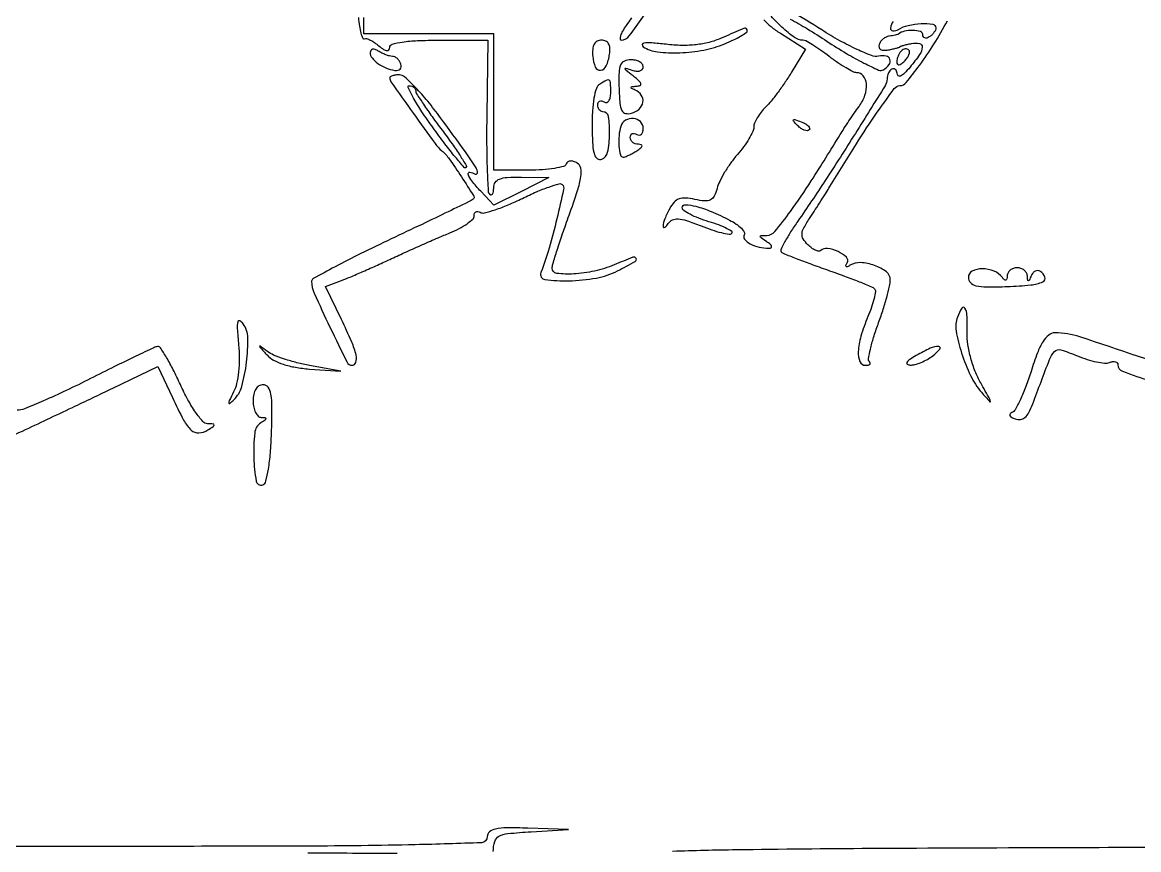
# Model space of a CAD drawing. Extents: x 23 to 255, y 40 to 184.
# Drawn here: x 74.74 to 89.27, y 134.98 to 145.74 of the extents above; entities that cross this region are included whole.
import ezdxf

# ---------------------------------------------------------------- set-up
doc = ezdxf.new("R2010")
doc.units = 0
doc.header["$MEASUREMENT"] = 0

msp = doc.modelspace()

# ---------------------------------------------------------------- linework, layer by layer
for points in [[(207.919475, 175.632891, 0.000007), (191.762556, 175.634099, 0.00002), (173.0434, 175.634494, 0.000013), (151.49745, 175.633531)], [(95.69618, 156.092772, 0.000016), (95.717608, 153.083264, 0.196413)], [(82.671271, 145.803404, -0.011491), (82.601789, 145.70235, 0.023851), (82.554201, 145.629337, 0.051327), (82.526401, 145.568298, 0.10097), (82.521454, 145.528462, 0.396736), (82.538131, 145.513304, 0.235569), (82.642145, 145.567505, 0.004829), (82.992865, 146.060793, 0.00647)], [(84.736572, 145.78701, -0.01427), (84.960843, 145.659113, -0.009213), (85.21337, 145.498941, 0.011569), (85.467199, 145.339615, 0.017559), (85.695542, 145.214193, 0.012424), (85.886196, 145.123896, 0.247646), (85.948489, 145.128141, 0.089503), (86.02296, 145.195069, 0.256294), (86.033568, 145.26149, 0.267089), (85.983584, 145.304053, 0.093685), (85.885707, 145.303717, -0.140497), (85.795107, 145.311794, -0.016266), (85.605355, 145.392156, -0.018544), (85.381687, 145.505833, -0.014144), (85.145457, 145.646025, 0.00764), (84.736201, 145.896152, 0.054698)], [(79.117043, 145.806332, 0.016485), (79.130724, 145.693717, 0.029559), (79.150406, 145.602695, 0.03307), (79.172601, 145.539586, 0.420708), (79.193747, 145.531382, -0.186627), (79.22202, 145.533007, -0.035933), (79.270472, 145.513461, -0.033832), (79.326835, 145.480972, -0.025549), (79.384097, 145.438191, 0.026724), (79.445244, 145.392732, 0.109386), (79.488129, 145.3762, 0.269847), (79.513314, 145.386175, 0.1682), (79.524, 145.417041, -0.334428), (79.555693, 145.459126, -0.033062), (79.687347, 145.487704, -0.026773), (79.885078, 145.50637, -0.010148), (80.162431, 145.512), (80.800862, 145.512), (80.787331, 144.5346, 0.005028), (80.785898, 144.156243, 0.007748), (80.79302, 143.829066, 0.003271), (80.805186, 143.551501, 0.185861), (80.8257, 143.5053, 0.232761), (80.845195, 143.498666, 0.232559), (80.862354, 143.510064, 0.097031), (80.874033, 143.543722, 0.035148), (80.8776, 143.5944, -0.147144), (80.897975, 143.662134, -0.157637), (80.951895, 143.70518, -0.07738), (81.054732, 143.72673, -0.016678), (81.23715, 143.730152), (81.5967, 143.724904), (81.237609, 143.544507), (80.878518, 143.36411), (80.708859, 143.546218, -0.018741), (80.592975, 143.680348, -0.091087), (80.545574, 143.768493, -0.548292), (80.5669, 143.794262, -0.107909), (80.636871, 143.769621, 0.578752), (80.665712, 143.785217, 0.14528), (80.647762, 143.85195, 0.01853), (80.508885, 144.060101, 0.002256), (80.185388, 144.50385, 0.013635), (80.019219, 144.717201, 0.019231), (79.858968, 144.897196, 0.015734), (79.718988, 145.033868, 0.18765), (79.649753, 145.0608, 0.028624), (79.601571, 145.058039, 0.044806), (79.56094, 145.049633, 0.056072), (79.532512, 145.037426, 0.269551), (79.524, 145.022784, 0.15533), (79.541124, 144.968994, 0.001005), (79.833766, 144.557694, 0.002272), (80.113762, 144.169578, 0.057773), (80.202084, 144.0738, -0.060949), (80.299709, 143.966581, -0.010079), (80.457081, 143.734906, -0.004007), (80.617207, 143.484267, -0.359734), (80.611879, 143.443556, -0.07447), (80.585371, 143.425368, -0.000352), (80.285996, 143.280021, -0.001635), (79.944606, 143.115948, -0.001032), (79.54515, 142.926584, 0.004655), (79.147856, 142.734707, 0.007484), (78.813228, 142.562955, 0.002459), (78.529809, 142.410292, 0.274551), (78.5088, 142.374915, 0.106062), (78.542163, 142.219405, 0.006231), (78.747138, 141.778449, 0.003344), (78.970508, 141.321044, 0.284804), (79.033493, 141.282, 0.331088), (79.08443, 141.319882, 0.130669), (79.087395, 141.412471, 0.046156), (79.030248, 141.584863, 0.009285), (78.895101, 141.878838), (78.689202, 142.305647), (78.89924, 142.385503, 0.009661), (79.008855, 142.429621, 0.002774), (79.176833, 142.502133, 0.00279), (79.365424, 142.586044, 0.002964), (79.54929, 142.6704, -0.002863), (79.740957, 142.758383, -0.002138), (79.953239, 142.853269, -0.002161), (80.154035, 142.940957, -0.004925), (80.30655, 143.005003, 0.023707), (80.428049, 143.061481, 0.032798), (80.530608, 143.124093, 0.034359), (80.604555, 143.184182, 0.207852), (80.6238, 143.228476, -0.093717), (80.629867, 143.260559, -0.172029), (80.647085, 143.280409, -0.17362), (80.672829, 143.284875, -0.095671), (80.703067, 143.273396, 0.204232), (80.75683, 143.265235, 0.016614), (80.896603, 143.30626, 0.020216), (81.065445, 143.369649, 0.014101), (81.250602, 143.454068, -0.01193), (81.433661, 143.538491, -0.018453), (81.595908, 143.601675, -0.013212), (81.729374, 143.644138, -0.273265), (81.768543, 143.634057, -0.256687), (81.787694, 143.568172, -0.004347), (81.699256, 143.187629, -0.011568), (81.597197, 142.804251, -0.019311), (81.491568, 142.48755, 0.481107), (81.544437, 142.398606, 0.040281), (81.852088, 142.381006, 0.038591), (82.214485, 142.417556, 0.075038), (82.489201, 142.510873, 0.006311), (82.718989, 142.6334, 0.416677), (82.730185, 142.672527, 0.373841), (82.689067, 142.687276, 0.006165), (82.445417, 142.588983, -0.044095), (82.189494, 142.507668, -0.041576), (81.918155, 142.470424, -0.044261), (81.698916, 142.478136, -0.378451), (81.639, 142.545958, -0.074062), (81.647027, 142.599852, -0.003274), (81.703474, 142.780882, -0.005471), (81.7744, 142.995091, -0.003876), (81.858485, 143.23398, 0.007518), (81.969417, 143.556625, 0.040434), (82.012674, 143.73706, 0.08865), (82.010217, 143.846902, 0.206784), (81.964235, 143.913111, 0.059167), (81.917651, 143.934915, 0.099946), (81.875006, 143.940071, 0.134161), (81.842118, 143.928229, 0.157992), (81.8223, 143.901889, -0.250781), (81.787708, 143.869811, -0.022383), (81.667773, 143.844055, -0.024973), (81.513478, 143.825944, -0.016728), (81.33585, 143.82), (80.8776, 143.82), (80.8776, 144.7083), (80.8776, 145.5966), (80.0316, 145.5966), (79.1856, 145.5966), (79.1856, 145.8081)], [(84.390397, 145.778361, 0.039578), (84.486505, 145.688542, 0.027239), (84.608073, 145.602119), (84.933206, 145.396668), (84.751802, 145.094784, -0.013261), (84.671035, 144.96811, -0.010884), (84.578331, 144.837121, -0.011036), (84.48782, 144.720435, -0.028403), (84.415999, 144.641554, 0.032852), (84.356913, 144.575491, 0.0328), (84.306955, 144.502223, 0.034656), (84.272157, 144.432618, 0.098895), (84.2616, 144.379763, -0.112088), (84.248445, 144.321821, -0.023453), (84.19883, 144.229554, -0.023501), (84.129714, 144.125718, -0.020336), (84.047914, 144.023509, 0.023874), (83.962408, 143.915108, 0.020047), (83.882191, 143.79268, 0.020517), (83.817936, 143.674761, 0.051222), (83.783822, 143.582888, -0.049699), (83.747057, 143.482945, -0.166312), (83.698562, 143.434063, -0.138894), (83.624377, 143.420276, -0.030991), (83.495791, 143.440268, 0.036814), (83.37398, 143.457758, 0.103167), (83.289009, 143.446079, 0.122122), (83.224282, 143.403186, 0.062862), (83.167683, 143.323392, 0.025958), (83.104812, 143.189669, 0.074371), (83.080557, 143.090178, 0.636136), (83.102439, 143.077407, 0.100524), (83.149802, 143.126684, -0.142009), (83.203344, 143.17397, -0.129674), (83.275882, 143.187425, -0.063734), (83.386517, 143.16479, -0.012878), (83.575017, 143.094944, 0.014939), (83.714528, 143.043902, 0.022178), (83.839693, 143.008383, 0.018565), (83.941544, 142.988262, 0.240299), (83.977246, 142.999846, 0.468802), (83.975009, 143.024265, 0.034053), (83.908634, 143.063566, 0.028608), (83.807296, 143.107528, 0.015256), (83.677636, 143.150727, -0.019077), (83.54483, 143.196105, -0.02833), (83.432824, 143.246667, -0.027396), (83.35007, 143.295764, -0.25017), (83.331, 143.331492, -0.426236), (83.372049, 143.370897, -0.053472), (83.507898, 143.350683, -0.036397), (83.705308, 143.283656, -0.017653), (83.947116, 143.171179, -0.030398), (84.034091, 143.120049, -0.049036), (84.100283, 143.065392, -0.06502), (84.138507, 143.015394, -0.275798), (84.137952, 142.979262, 0.325376), (84.142228, 142.92278, 0.093083), (84.214645, 142.864165, 0.066355), (84.331218, 142.81998, 0.060799), (84.458869, 142.806095, 0.121886), (84.486731, 142.813379, 0.364331), (84.4934, 142.830382, 0.13881), (84.475443, 142.856582, 0.030096), (84.4308, 142.8894, -0.007736), (84.35635, 142.939163, -0.251714), (84.346782, 142.957862, -0.39065), (84.358514, 142.97008, -0.012699), (84.432487, 142.972705, 0.221157), (84.5364, 143.02231, 0.015413), (84.739825, 143.284808, 0.0153), (85.009603, 143.680956, 0.004923), (85.385719, 144.284329, -0.007582), (85.435216, 144.362798, -0.003757), (85.500268, 144.460927, -0.003727), (85.569263, 144.561694, -0.005451), (85.631623, 144.649278, 0.073664), (85.708339, 144.795715, 0.101891), (85.727868, 144.942315, 0.151218), (85.687095, 145.047181, 0.228828), (85.600504, 145.089, -0.119204), (85.554016, 145.100243, -0.014612), (85.461707, 145.151128, -0.016627), (85.354142, 145.21951, -0.013021), (85.24202, 145.3005, 0.010194), (85.131198, 145.381508, 0.013773), (85.027597, 145.449872, 0.010753), (84.939392, 145.502056, 0.12889), (84.901458, 145.512, -0.156173), (84.791943, 145.547062, -0.02986), (84.627357, 145.67999, -0.028494), (84.487732, 145.822625, -0.463162)], [(86.076128, 145.757343, 0.136171), (86.041093, 145.668902, 0.432167), (86.071422, 145.633571, 0.151936), (86.14395, 145.652553, -0.08422), (86.271298, 145.704825, -0.044826), (86.44067, 145.727289, -0.045107), (86.58945, 145.72016, -0.374339), (86.6304, 145.673128, -0.103373), (86.62428, 145.643843, -0.051715), (86.605549, 145.610774, -0.048211), (86.578162, 145.579234, -0.051502), (86.5458, 145.5543, -0.07393), (86.513439, 145.540389, -0.150443), (86.486051, 145.541492, -0.187948), (86.467946, 145.557068, -0.122805), (86.4612, 145.584121, 0.339271), (86.431146, 145.623316, 0.059084), (86.33268, 145.637637, 0.054867), (86.220892, 145.628311, 0.121991), (86.14395, 145.592498, -0.098175), (86.130134, 145.585258, -0.015113), (86.10002, 145.577351, -0.016379), (86.06344, 145.570173, -0.01357), (86.0241, 145.564875, 0.085113), (85.983901, 145.553465, 0.061949), (85.944703, 145.528335, 0.061205), (85.91238, 145.493964, 0.077827), (85.892411, 145.455333, 0.151357), (85.891634, 145.418908, 0.193238), (85.912066, 145.392631, 0.125897), (85.953883, 145.380712, 0.053796), (86.012261, 145.38541, 0.00766), (86.070855, 145.397478, 0.012423), (86.120204, 145.409725, 0.006121), (86.160612, 145.421361, 0.330889), (86.1651, 145.4274, -0.329416), (86.169561, 145.433436, -0.006487), (86.20859, 145.444868, -0.012803), (86.256392, 145.456889, -0.007903), (86.31315, 145.468687, -0.095842), (86.417284, 145.468483, -0.375666), (86.453525, 145.421694, -0.138722), (86.420021, 145.325563, -0.020889), (86.294815, 145.161822, -0.019535), (86.221791, 145.080822, -0.089495), (86.170455, 145.044207, -0.307056), (86.140452, 145.048888, -0.20185), (86.125615, 145.08195, 0.201365), (86.103409, 145.131554, 0.328474), (86.059688, 145.136726, 0.157142), (86.012818, 145.085607, 0.108), (85.9959, 145.008197, -0.139872), (85.970571, 144.919424, -0.001153), (85.583597, 144.299696, -0.004633), (85.19013, 143.685506, -0.007015), (84.835408, 143.159203, 0.01099), (84.741004, 143.016705, 0.017591), (84.667493, 142.890648, 0.011814), (84.614517, 142.786136, 0.317825), (84.619499, 142.757101, 0.101186), (84.650865, 142.736384, 0.002509), (84.811513, 142.672776, 0.005315), (85.001908, 142.600814, 0.003583), (85.220638, 142.522562, -0.004519), (85.440058, 142.443599, -0.006508), (85.632661, 142.369451, -0.003667), (85.793387, 142.303788, -0.097865), (85.831642, 142.278158, -0.235526), (85.843308, 142.243278, -0.0223), (85.826294, 142.152073, -0.024788), (85.794137, 142.039651, -0.016906), (85.747056, 141.915312, 0.026019), (85.655436, 141.659366, 0.059927), (85.620495, 141.458246, 0.109912), (85.641996, 141.330416, 0.30529), (85.7139, 141.282, 0.047017), (85.748586, 141.285269, 0.139809), (85.769717, 141.29589, 0.260373), (85.77482, 141.311402, 0.149541), (85.765316, 141.329284, -0.244714), (85.7535, 141.366762, -0.013453), (85.778946, 141.491333, -0.018352), (85.820199, 141.643282, -0.012158), (85.878116, 141.81454, 0.009373), (85.939403, 141.99249, 0.010692), (85.991175, 142.165004, 0.009926), (86.028966, 142.312808, 0.057681), (86.0382, 142.392584, 0.232794), (85.987065, 142.49646, 0.077156), (85.833955, 142.580484, 0.072831), (85.651899, 142.617862, 0.153863), (85.513638, 142.582817, -0.033978), (85.478758, 142.564407, -0.296473), (85.462282, 142.567045, -0.320841), (85.458876, 142.58266, -0.036854), (85.476457, 142.616438, 0.356345), (85.467013, 142.688082, 0.081149), (85.35782, 142.761693, 0.070665), (85.220127, 142.802801, 0.237951), (85.133453, 142.774253, -0.236749), (85.106975, 142.765465, -0.070689), (85.064923, 142.777814, -0.054058), (85.015104, 142.807324, -0.035668), (84.96475, 142.850964, -0.059598), (84.905164, 142.926743, -0.160044), (84.889725, 142.992712, -0.105759), (84.914205, 143.072345, -0.018624), (84.995972, 143.206848, 0.002224), (85.06241, 143.308472, 0.001659), (85.134817, 143.421126, 0.001676), (85.202356, 143.527763, 0.003815), (85.252481, 143.608863, -0.004656), (85.596312, 144.163076, -0.010577), (85.868815, 144.573834, -0.006329), (86.089002, 144.882546, -0.235843), (86.163413, 144.920847, 0.221882), (86.245528, 144.960394, 0.013252), (86.418257, 145.183514, 0.018841), (86.605209, 145.459973, 0.015896), (86.782295, 145.765611, -0.01315)], [(90.030931, 141.137709, 0.001757), (88.503787, 141.652545, 0.081768), (88.180079, 141.704277, 0.171335), (88.098974, 141.675215, 0.083877), (88.025649, 141.591609, 0.048437), (87.952509, 141.442423, 0.014217), (87.869602, 141.200844, -0.01404), (87.802818, 141.00602, -0.019767), (87.731667, 140.836717, -0.016401), (87.664208, 140.703971, -0.188712), (87.62008, 140.667193, 0.141657), (87.596628, 140.651039, 0.299546), (87.594433, 140.630026, 0.141779), (87.616985, 140.606283, 0.040779), (87.66312, 140.584115, 0.12382), (87.730493, 140.57599, 0.146749), (87.788887, 140.601912, 0.094735), (87.841208, 140.667588, 0.031737), (87.891493, 140.780089, -0.001963), (88.10892, 141.356324, -0.097224), (88.173239, 141.459241, -0.285826), (88.25765, 141.481839, -0.025144), (88.475128, 141.403561, 0.022643), (88.599454, 141.358108, 0.025919), (88.721942, 141.326388, 0.026355), (88.827221, 141.310598, 0.116164), (88.888978, 141.318993, -0.056841), (88.93118, 141.329897, -0.101413), (88.966822, 141.327654, -0.147929), (88.990207, 141.313035, -0.181544), (88.9992, 141.289083, 0.314329), (89.058975, 141.203394, 0.013155), (89.43071, 141.077605, 0.015349)], [(74.01499, 140.084629, 0.000804), (74.746327, 140.426858, 0.000881), (75.394986, 140.733069, 0.001616), (75.92228, 140.985213), (76.50826, 141.267751), (76.696135, 140.862242, 0.013098), (76.842567, 140.566733, 0.086617), (76.943108, 140.436934, 0.202509), (77.041372, 140.402249, 0.126611), (77.159239, 140.440287, 0.009323), (77.229011, 140.486269, 0.260351), (77.238348, 140.505111, 0.374305), (77.226149, 140.517802, 0.014147), (77.1552, 140.522101, -0.207976), (77.092242, 140.551921, -0.027365), (76.999055, 140.671095, -0.027603), (76.898013, 140.83453, -0.018595), (76.800344, 141.030997, 0.011204), (76.708047, 141.223752, 0.017592), (76.619333, 141.384551, 0.011983), (76.540305, 141.509683, 0.290395), (76.504244, 141.525713, 0.073468), (76.456083, 141.511151, 0.001409), (76.22003, 141.399122, 0.003379), (75.945326, 141.265511, 0.002253), (75.6324, 141.108927, -0.006426), (75.313566, 140.952701, -0.008624), (75.020471, 140.819871, -0.006297), (74.773029, 140.716515, -0.085686), (74.677838, 140.696014, 0.068306)], [(80.870921, 134.953928, -0.062591), (80.891548, 135.086588, -0.204789), (80.946405, 135.153975, -0.096732), (81.062168, 135.188606, -0.008787), (81.36405, 135.212882), (81.8505, 135.243407), (81.32175, 135.259403, 0.009381), (81.04815, 135.262545, 0.049909), (80.899609, 135.246589, 0.119509), (80.822102, 135.20966, 0.22579), (80.793, 135.1485, -0.402901), (80.717374, 135.069883, -0.003919), (79.856503, 135.043239, -0.005179), (78.453738, 135.025361, -0.000596), (75.300919, 135.0216, 0.000875), (73.18581, 135.017899, 0.001407), (71.382828, 135.006516, 0.000222), (69.785132, 134.991222, 0.089334), (69.675019, 134.970249, 0.18689)], [(91.903364, 135.017614, -0.000504), (88.17435, 135.003414, 0.00075), (85.779902, 134.993114, 0.00189), (84.035956, 134.976404, 0.005113), (83.204079, 134.956778, 0.967788)], [(78.45945, 134.937, -0.002016), (79.61934, 134.932323, -0.009169)]]:
    msp.add_lwpolyline(points, format="xyb")
for points in [[(83.8386, 145.538309, -0.039492), (83.681071, 145.483967, -0.035674), (83.511504, 145.452775, -0.032744), (83.325732, 145.444384, -0.023888), (83.1195, 145.45845, 0.008715), (82.933668, 145.476801, 0.047127), (82.832375, 145.475465, 0.335363), (82.810751, 145.455137, 0.301412), (82.8234, 145.426535, 0.113517), (83.009517, 145.360102, 0.03837), (83.298893, 145.348499, 0.037861), (83.612228, 145.383839, 0.051992), (83.883617, 145.465383, 0.012653), (83.996044, 145.515736, 0.019187), (84.090819, 145.565651, 0.014398), (84.164169, 145.610817, 0.252702), (84.177, 145.634583, 0.182276), (84.167191, 145.660596, 0.289392), (84.145097, 145.667098, 0.032725), (84.089986, 145.647442, 0.000773)], [(82.166072, 145.299625, 0.078594), (82.19997, 145.160767, 0.338214), (82.269057, 145.121007, 0.265213), (82.342334, 145.176544, 0.064506), (82.385134, 145.328277, 0.049621), (82.388905, 145.408563, 0.117074), (82.372142, 145.465713, 0.15437), (82.335373, 145.499699, 0.110384), (82.280332, 145.512, 0.122696), (82.223905, 145.497942, 0.148288), (82.185361, 145.459599, 0.103513), (82.165998, 145.394067, 0.040918)], [(79.2702, 145.352786, 0.167215), (79.294795, 145.281299, 0.070307), (79.368917, 145.209757, 0.061193), (79.474198, 145.151548, 0.058186), (79.592239, 145.119312, 0.089829), (79.631921, 145.120456, 0.15283), (79.660617, 145.136556, 0.164189), (79.673746, 145.165131, 0.10715), (79.669789, 145.201533, 0.065043), (79.651387, 145.239467, 0.063223), (79.62371, 145.271809, 0.068469), (79.591361, 145.293938, 0.1121), (79.55925, 145.301795, -0.060576), (79.52211, 145.306943, -0.024668), (79.473416, 145.322435, -0.02397), (79.422129, 145.344439, -0.028135), (79.37595, 145.370238, 0.056227), (79.335072, 145.390156, 0.12683), (79.301001, 145.393188, 0.197093), (79.278907, 145.379558, 0.158518)], [(82.508124, 144.889826, 0.01301), (82.519126, 144.688909, 0.095198), (82.544757, 144.596492, 0.229916), (82.592752, 144.559362, 0.11608), (82.671047, 144.561293, 0.123153), (82.771082, 144.616053, 0.169599), (82.818817, 144.705792, 0.18853), (82.798079, 144.79861, 0.149797), (82.71765, 144.863771, -0.018589), (82.670892, 144.884691, -0.373423), (82.665294, 144.898001, -0.292943), (82.678037, 144.908396, -0.014892), (82.73382, 144.913121, 0.084314), (82.780753, 144.923762, 0.389543), (82.791519, 144.946829, 0.135712), (82.767289, 144.984136, 0.016582), (82.69152, 145.046908, -0.003813), (82.598478, 145.120064, -0.173203), (82.58582, 145.140533, -0.572503), (82.594872, 145.148827, -0.009234), (82.67535, 145.122456, 0.05427), (82.73274, 145.109219, 0.099136), (82.780459, 145.113015, 0.145504), (82.811502, 145.132737, 0.180893), (82.8234, 145.164549, 0.169675), (82.810916, 145.200279, 0.094479), (82.775542, 145.23069, 0.075086), (82.7228, 145.251256, 0.055536), (82.660478, 145.2582, 0.106937), (82.577349, 145.240215, 0.190378), (82.529392, 145.190601, 0.091119), (82.508125, 145.091029, 0.014344)], [(86.1792, 145.371, 0.063896), (86.157594, 145.343033, 0.039129), (86.139368, 145.305488, 0.038674), (86.126936, 145.264785, 0.054831), (86.1228, 145.22718, 0.142677), (86.130725, 145.199972, 0.290264), (86.15009, 145.190881, 0.131573), (86.18143, 145.203681, 0.034019), (86.22291, 145.23987, 0.041736), (86.258033, 145.281403, 0.061283), (86.280773, 145.323412, 0.080535), (86.288585, 145.359531, 0.212536), (86.27931, 145.38369, 0.128169), (86.258296, 145.396015, 0.100736), (86.231872, 145.397993, 0.089268), (86.20404, 145.389256, 0.075941)], [(82.255327, 144.936501, 0.174947), (82.213029, 144.881813, 0.033741), (82.182246, 144.758418, 0.029883), (82.162803, 144.593389, 0.01737), (82.158255, 144.393882, 0.009885), (82.166002, 144.149674, 0.058224), (82.187363, 144.023568, 0.172927), (82.22649, 143.969518, 0.246878), (82.284167, 143.9627, 0.258588), (82.3604, 144.05352, 0.042283), (82.385998, 144.290293, 0.044046), (82.371136, 144.519107, 0.370109), (82.298509, 144.5814, -0.132141), (82.272841, 144.588304, -0.100578), (82.250972, 144.607718, -0.087931), (82.23626, 144.636759, -0.073506), (82.2312, 144.670993, -0.108972), (82.237823, 144.701021, -0.182303), (82.256051, 144.718909, -0.161196), (82.283474, 144.721541, -0.082592), (82.3158, 144.7083, 0.202618), (82.347789, 144.703342, 0.181468), (82.375549, 144.722542, 0.104212), (82.394348, 144.767131, 0.047867), (82.4004, 144.830207, 0.009517), (82.397938, 144.95954, 0.228979), (82.381414, 144.990649, 0.293043), (82.349605, 144.99263, 0.014543)], [(79.862764, 144.85635, 0.141119), (79.874827, 144.815347, 0.005203), (79.963886, 144.678495, 0.009108), (80.074907, 144.518129, 0.006234), (80.206499, 144.339985, -0.007579), (80.33578, 144.16398, -0.012375), (80.439367, 144.010476, -0.006036), (80.520242, 143.880559, -0.345357), (80.517062, 143.854262, -0.436339), (80.493748, 143.855136, -0.004625), (80.377841, 143.992411, -0.010736), (80.243042, 144.162388, -0.006349), (80.089188, 144.370627, -0.009494), (79.943585, 144.581354, -0.017618), (79.834889, 144.75848, -0.014974), (79.762852, 144.8951, -0.554799), (79.778261, 144.9198, -0.073731), (79.810438, 144.915029, -0.087638), (79.837791, 144.901162, -0.09996), (79.856146, 144.880548, -0.131371)], [(82.531743, 144.39105, 0.053871), (82.508315, 144.269845, 0.040035), (82.50787, 144.133416, 0.03847), (82.52559, 144.019002, 0.355559), (82.56255, 143.990495, 0.087047), (82.589326, 143.99592, 0.016995), (82.63468, 144.015501, 0.017577), (82.686597, 144.04231, 0.015477), (82.7388, 144.0738, 0.021149), (82.791409, 144.111044, 0.167501), (82.807538, 144.135631, 0.405416), (82.798436, 144.151465, 0.066727), (82.75995, 144.157105, -0.083154), (82.719563, 144.164378, -0.091721), (82.685264, 144.184337, -0.09923), (82.66232, 144.213717, -0.11683), (82.6542, 144.247993, -0.108972), (82.660823, 144.278021, -0.182303), (82.679051, 144.295909, -0.161196), (82.706474, 144.298541, -0.082592), (82.7388, 144.2853, 0.139169), (82.770918, 144.276168, 0.191142), (82.798549, 144.287117, 0.138808), (82.817202, 144.318239, 0.066118), (82.8234, 144.364907, 0.202816), (82.786582, 144.45194, 0.171913), (82.695161, 144.493856, 0.160839), (82.593072, 144.470001, 0.182932)], [(84.982939, 144.343939, -0.20742), (84.95703, 144.3337, -0.082976), (84.918842, 144.341371, -0.063152), (84.87466, 144.364935, -0.043285), (84.83124, 144.401702, -0.011214), (84.778209, 144.457584, -0.400052), (84.778606, 144.47393, -0.286372), (84.797644, 144.478339, -0.008399), (84.878599, 144.449061, -0.036269), (84.933386, 144.423513, -0.070189), (84.971824, 144.394354, -0.120343), (84.988525, 144.366627, -0.278911)], [(87.0534, 142.424983, 0.193254), (87.080397, 142.357744, 0.145555), (87.150277, 142.317907, 0.05708), (87.289076, 142.301875, 0.009259), (87.561, 142.306648, 0.014754), (87.866378, 142.326703, 0.084059), (88.022919, 142.368817, 0.381887), (88.049647, 142.4302, 0.176373), (87.991226, 142.504234, 0.131107), (87.958404, 142.514131, 0.121773), (87.923994, 142.506788, 0.105417), (87.89321, 142.482766, 0.07888), (87.871005, 142.445777, -0.009297), (87.847358, 142.390129, -0.292905), (87.835464, 142.382328, -0.38521), (87.826248, 142.390488, -0.0119), (87.821479, 142.44525, 0.116386), (87.809226, 142.485603, 0.093931), (87.779485, 142.519936, 0.086824), (87.736877, 142.543015, 0.080979), (87.6879, 142.551, 0.081749), (87.639334, 142.543006, 0.09112), (87.597896, 142.519936, 0.099323), (87.569947, 142.485588, 0.118755), (87.559705, 142.44525, -0.04656), (87.555518, 142.405638, -0.268886), (87.542113, 142.390468, -0.273631), (87.52251, 142.394696, -0.047673), (87.496255, 142.4241, 0.140898), (87.388046, 142.507599, 0.094093), (87.233382, 142.537284, 0.11848), (87.103315, 142.506299, 0.282437)], [(86.912357, 141.910149, 0.135239), (86.894689, 141.729627, 0.034547), (86.965267, 141.441658, 0.035838), (87.082982, 141.147848, 0.064078), (87.225484, 140.93067, 0.002971), (87.333235, 140.806473, 0.725431), (87.342593, 140.810485, 0.105786), (87.332743, 140.842313, 0.00104), (87.214615, 141.052027, -0.035849), (87.143077, 141.202653, -0.027214), (87.086011, 141.376418, -0.027549), (87.048995, 141.551965, -0.041657), (87.038161, 141.707677, 0.012012), (87.035814, 141.937303, 0.131175), (87.009182, 142.024914, 0.557546), (86.968995, 142.024817, 0.046219)], [(77.557987, 141.547198, -0.024615), (77.566242, 141.370067, -0.025846), (77.556769, 141.195866, -0.02762), (77.531934, 141.043172, -0.065018), (77.492823, 140.934786, 0.004601), (77.436965, 140.823989, 0.122982), (77.430032, 140.79194, 0.620693), (77.44208, 140.786443, 0.018314), (77.496029, 140.833714, 0.137593), (77.598976, 141.004999, 0.036193), (77.661691, 141.321934, 0.035653), (77.678287, 141.642478, 0.15416), (77.618072, 141.820914, 0.110305), (77.573145, 141.860294, 0.500032), (77.546308, 141.848071, 0.071703), (77.540064, 141.762606, 0.00639)], [(77.929031, 141.416007, 0.085414), (78.014176, 141.349769, 0.04263), (78.140026, 141.29574, 0.036566), (78.297315, 141.256045, 0.025544), (78.478931, 141.233586), (78.8895, 141.203991), (78.482779, 141.278979, -0.017219), (78.316569, 141.315582, -0.017281), (78.153474, 141.363498, -0.017381), (78.014443, 141.415048, -0.063557), (77.932879, 141.4614, 0.001275), (77.838002, 141.532213, 0.587542), (77.832262, 141.529623, 0.208062), (77.836091, 141.518285, 0.00082)], [(86.3766, 141.4089, 0.017296), (86.290901, 141.355896, 0.103151), (86.254254, 141.318608, 0.422087), (86.259511, 141.295916, 0.13115), (86.29698, 141.284998, 0.071906), (86.35915, 141.292547, 0.031046), (86.43836, 141.319367, 0.02992), (86.520519, 141.35889, 0.034856), (86.59308, 141.406209, 0.057542), (86.683285, 141.492378, 0.631028), (86.667511, 141.526546, 0.112466), (86.558917, 141.503222, 0.020943)], [(77.7474, 140.8167, 0.047987), (77.755195, 140.735663, 0.067455), (77.778464, 140.666948, 0.087009), (77.812759, 140.620382, 0.189774), (77.85315, 140.603905, -0.028106), (77.902587, 140.600515, -0.39664), (77.912937, 140.587999, -0.224531), (77.902412, 140.569006, -0.014456), (77.848562, 140.532626, 0.229921), (77.767628, 140.401674, 0.032792), (77.755927, 140.077086, 0.036247), (77.786711, 139.776305, 0.471621), (77.872333, 139.727852, 0.243885), (77.91201, 139.772549, 0.019584), (77.945649, 139.93165, 0.021916), (77.972062, 140.141212, 0.012498), (77.986493, 140.3961, 0.00706), (77.992391, 140.734242, 0.043767), (77.97781, 140.907094, 0.112962), (77.940846, 140.995359, 0.241863), (77.876925, 141.0282, 0.13492), (77.822867, 141.013342, 0.121812), (77.781503, 140.972514, 0.090765), (77.755784, 140.905903, 0.046891)]]:
    msp.add_lwpolyline(points, format="xyb", close=True)

doc.saveas('drawing.dxf')
